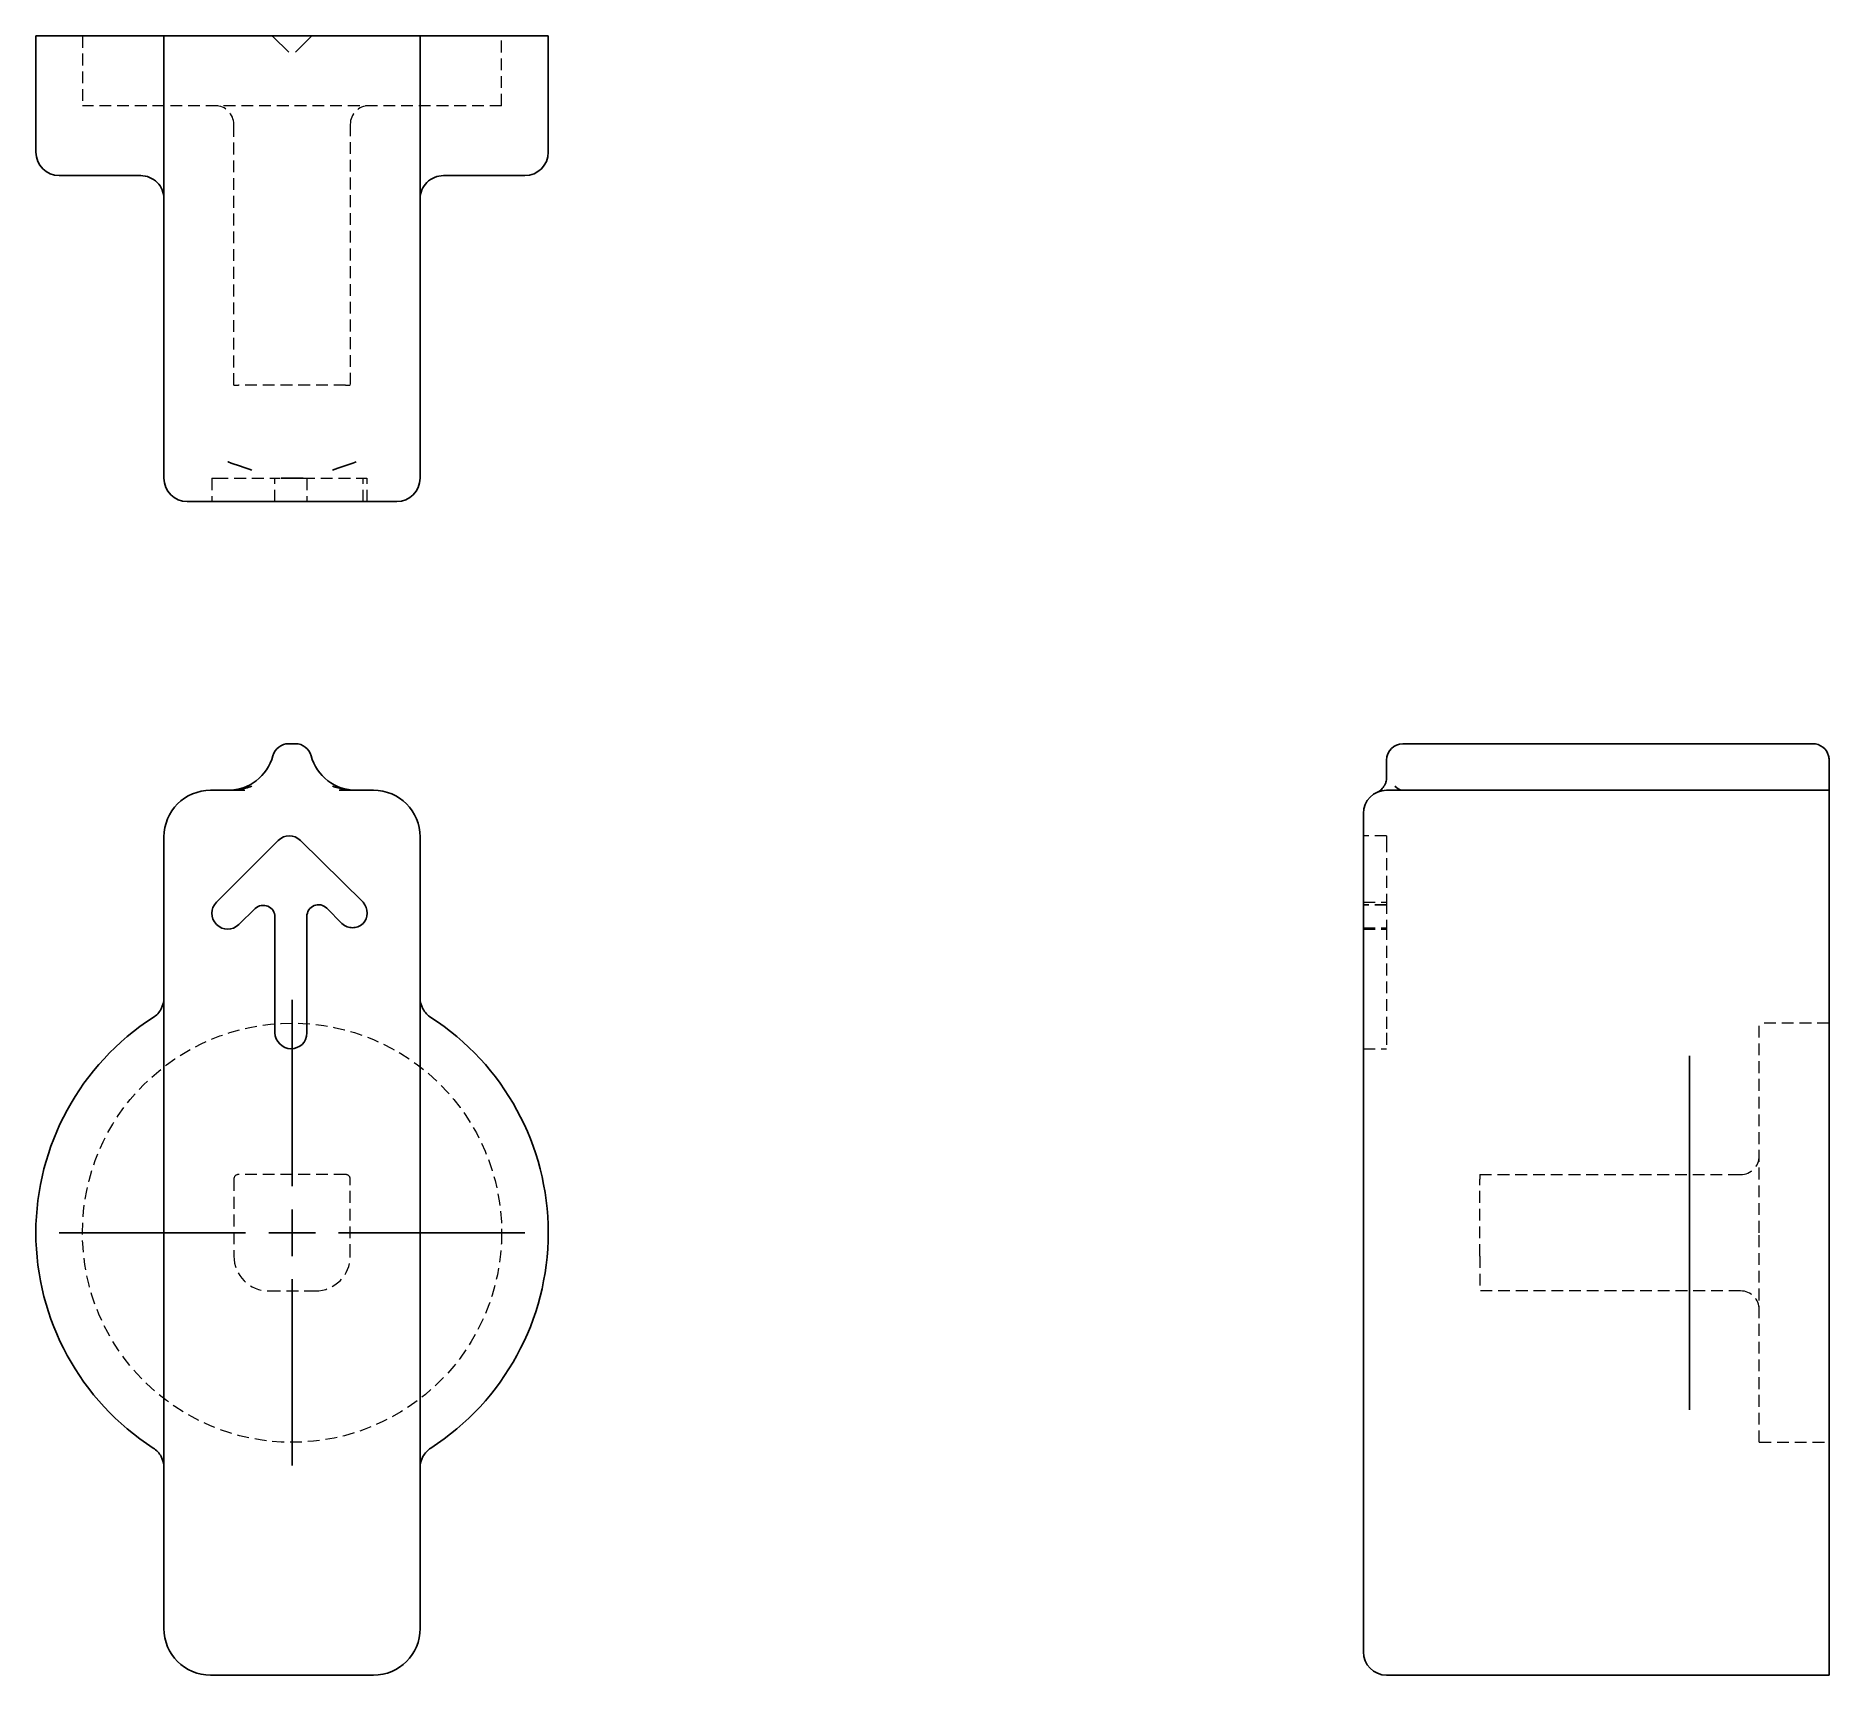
# Model space of a CAD drawing. Header units: millimetres. Extents: x 55 to 248, y 7 to 183.
import ezdxf

# ---------------------------------------------------------------- set-up
doc = ezdxf.new("R2010")
doc.units = ezdxf.units.MM
doc.linetypes.add('HIDDEN', pattern=[1.905, 1.27, -0.635])
doc.layers.add('10', color=7, linetype='Continuous')

# ---------------------------------------------------------------- blocks, each defined once
blk = doc.blocks.new('SW_CENTERMARKSYMBOL_0')
at = {"layer": '10', "color": 0}
for p, q in [((0, 5), (0, 25)), ((0, 0), (0, 2.5)), ((-5, 0), (-25, 0)), ((0, 0), (-2.5, 0)), ((0, 0), (0, -2.5)), ((0, 0), (2.5, 0)), ((5, 0), (25, 0)), ((0, -5), (0, -25))]:
    blk.add_line(p, q, dxfattribs=at)

msp = doc.modelspace()

# ---------------------------------------------------------------- linework, layer by layer
at = {"color": 7, "linetype": 'Continuous', "lineweight": 25}
for p, q in [((55.5, 183), (55.5, 170.5)), ((55.5, 183), (68.1, 183)), ((69.25, 183), (68.1, 183)), ((69.25, 183), (69.25, 135.5)), ((74.25, 183), (69.25, 183)), ((76.12, 183), (74.25, 183)), ((80.81, 183), (76.12, 183)), ((85.19, 183), (80.81, 183)), ((80.95, 182.94), (82.64, 181.25)), ((83.36, 181.25), (85.05, 182.94)), ((89.88, 183), (85.19, 183)), ((91.75, 183), (89.88, 183)), ((96.75, 183), (91.75, 183)), ((96.75, 135.5), (96.75, 183)), ((97.9, 183), (96.75, 183)), ((97.9, 183), (110.5, 183)), ((110.5, 170.5), (110.5, 183)), ((58, 168), (66.75, 168)), ((99.25, 168), (108, 168)), ((81.82, 135.5), (82.64, 135.5)), ((82.64, 135.5), (83.36, 135.5)), ((83.36, 135.5), (84.18, 135.5)), ((71.75, 133), (74.25, 133)), ((74.25, 133), (91.75, 133)), ((91.75, 133), (94.25, 133)), ((83.36, 107), (82.64, 107)), ((246.25, 107), (202.25, 107)), ((200.5, 105.25), (200.5, 103.37)), ((248, 102), (248, 105.25)), ((77.93, 102), (74.25, 102)), ((91.75, 102), (88.07, 102)), ((248, 102), (200.5, 102)), ((248, 97), (248, 102)), ((198, 99.5), (198, 97)), ((69.25, 97), (69.25, 12)), ((74.89, 89.99), (81.51, 96.61)), ((83.9, 96.61), (90.63, 89.99)), ((96.75, 12), (96.75, 97)), ((198, 97), (198, 12)), ((248, 79.72), (248, 97)), ((79.04, 89.3), (77.29, 87.6)), ((88.35, 87.71), (86.72, 89.34)), ((81.17, 75.96), (81.17, 88.4)), ((84.59, 88.46), (84.59, 75.96)), ((248, 77.62), (248, 79.72)), ((248, 77.62), (248, 31.38)), ((233, 73.5), (233, 35.5)), ((248, 29.28), (248, 31.38)), ((248, 12), (248, 29.28)), ((198, 12), (198, 9.5)), ((248, 7), (248, 12)), ((74.25, 7), (91.75, 7)), ((200.5, 7), (248, 7))]:
    msp.add_line(p, q, dxfattribs=at)
at = {"color": 7, "linetype": 'HIDDEN', "lineweight": 18}
for p, q in [((60.5, 183), (60.5, 175.5)), ((105.5, 175.5), (105.5, 183)), ((105.5, 175.5), (60.5, 175.5)), ((76.75, 145.5), (76.75, 173.5)), ((89.25, 173.5), (89.25, 145.5)), ((76.75, 145.5), (77.25, 145.5)), ((88.75, 145.5), (77.25, 145.5)), ((88.75, 145.5), (89.25, 145.5)), ((74.38, 135.5), (74.38, 133)), ((74.89, 135.5), (81.51, 135.5)), ((81.17, 133), (81.17, 135.5)), ((81.51, 135.5), (81.72, 135.5)), ((84.18, 135.5), (90.63, 135.5)), ((84.59, 135.5), (84.59, 133)), ((90.63, 133), (90.63, 135.5)), ((91.06, 133), (91.06, 135.5)), ((200.26, 102.5), (200.29, 102.57)), ((200.5, 97.12), (198, 97.12)), ((200.5, 96.61), (200.5, 89.99)), ((198, 89.99), (200.5, 89.99)), ((200.5, 89.71), (198, 89.71)), ((200.5, 89.65), (198, 89.65)), ((198, 87.25), (200.5, 87.25)), ((198, 87.08), (200.5, 87.08)), ((200.5, 87.2), (200.5, 75.96)), ((240.5, 54.5), (240.5, 77)), ((248, 77), (240.5, 77)), ((198, 74.25), (200.5, 74.25)), ((76.75, 60.25), (76.75, 52)), ((88.75, 60.75), (77.25, 60.75)), ((89.25, 52), (89.25, 60.25)), ((210.5, 60.75), (238.5, 60.75)), ((210.5, 60.75), (210.5, 60.25)), ((210.5, 52), (210.5, 60.25)), ((240.5, 32), (240.5, 54.5)), ((210.5, 52), (210.5, 48.25)), ((80.5, 48.25), (85.5, 48.25)), ((238.5, 48.25), (210.5, 48.25)), ((240.5, 32), (248, 32))]:
    msp.add_line(p, q, dxfattribs=at)
msp.add_circle((83, 54.5), 22.5, dxfattribs=at)
for centre, radius, start, end in [((74.75, 173.5), 2, 0, 90), ((91.25, 173.5), 2, 90, 180), ((238.5, 62.75), 2, 270, 0), ((77.25, 60.25), 0.5, 90, 180), ((88.75, 60.25), 0.5, 0, 90), ((80.5, 52), 3.75, 180, 270), ((85.5, 52), 3.75, 270, 0), ((238.5, 46.25), 2, 0, 90)]:
    msp.add_arc(centre, radius, start, end, dxfattribs=at)
at = {"color": 7, "linetype": 'Continuous', "lineweight": 25}
for centre, radius, start, end in [((58, 170.5), 2.5, 180, 270), ((108, 170.5), 2.5, 270, 0), ((71.75, 135.5), 2.5, 180, 270), ((94.25, 135.5), 2.5, 270, 0), ((82.64, 105.25), 1.75, 90, 164.9739), ((83.36, 105.25), 1.75, 15.0261, 90), ((202.25, 105.25), 1.75, 90, 180), ((246.25, 105.25), 1.75, 15.0261, 90), ((76.12, 107), 5, 270, 344.9739), ((89.88, 107), 5, 195.0261, 270), ((74.25, 97), 5, 90, 180), ((91.75, 97), 5, 0, 90), ((200.5, 99.5), 2.5, 90, 180), ((79.92, 88.4), 1.25, 0, 134.1449), ((85.84, 88.46), 1.25, 45, 180), ((83, 54.5), 27.5, 122.7972, 237.2028), ((83, 54.5), 27.5, 302.7972, 57.2028), ((74.25, 12), 5, 180, 270), ((91.75, 12), 5, 270, 0), ((200.5, 9.5), 2.5, 180, 270)]:
    msp.add_arc(centre, radius, start, end, dxfattribs=at)
for points in [[(80.81, 183), (80.87, 183), (80.91, 182.98), (80.95, 182.94)], [(85.05, 182.94), (85.09, 182.98), (85.13, 183), (85.19, 183)], [(247.94, 105.7), (247.98, 105.55), (248, 105.4), (248, 105.25)], [(81.51, 96.61), (82.19, 97.29), (83.22, 97.29), (83.9, 96.61)], [(74.89, 87.6), (74.21, 88.28), (74.21, 89.31), (74.89, 89.99)], [(90.63, 89.99), (91.2, 89.31), (91.2, 88.28), (90.63, 87.71)], [(77.29, 87.6), (76.6, 86.91), (75.58, 86.91), (74.89, 87.6)], [(89.49, 87.25), (89.15, 87.25), (88.69, 87.37), (88.35, 87.71)], [(90.63, 87.71), (90.29, 87.37), (89.84, 87.25), (89.49, 87.25)], [(82.88, 74.25), (81.96, 74.25), (81.17, 75.05), (81.17, 75.96)], [(84.59, 75.96), (84.59, 74.93), (83.79, 74.25), (82.88, 74.25)]]:
    msp.add_open_spline(points, degree=3, dxfattribs=at)
for points, knots in [([(69.25, 165.5), (69.25, 165.83), (69.18, 166.15), (68.93, 166.76), (68.75, 167.04), (68.29, 167.5), (68.01, 167.68), (67.4, 167.93), (67.08, 168), (66.75, 168)], [0, 0, 0, 0, 0.25, 0.25, 0.5, 0.5, 0.75, 0.75, 1, 1, 1, 1]), ([(99.25, 168), (98.92, 168), (98.6, 167.93), (97.99, 167.68), (97.71, 167.5), (97.25, 167.04), (97.07, 166.76), (96.82, 166.15), (96.75, 165.83), (96.75, 165.5)], [0, 0, 0, 0, 0.25, 0.25, 0.5, 0.5, 0.75, 0.75, 1, 1, 1, 1]), ([(78.67, 136.37), (77.91, 136.64), (77.03, 136.94), (76.13, 137.25), (76.13, 137.25), (76.12, 137.25)], [-0.1006407, -0.1006407, -0.1006407, -0.1006407, -0.0005292, -0.0005292, 0, 0, 0, 0]), ([(89.88, 137.25), (89.87, 137.25), (89.87, 137.25), (88.97, 136.94), (88.09, 136.64), (87.33, 136.37)], [-0.0005292, -0.0005292, -0.0005292, -0.0005292, 0, 0, 0.1001115, 0.1001115, 0.1001115, 0.1001115]), ([(78.67, 102.43), (78.46, 102.36), (77.97, 102.21), (77.17, 102.05), (76.58, 102.02), (76.27, 102.01)], [0, 0, 0, 0, 0.271707, 0.625514, 1, 1, 1, 1]), ([(89.88, 102), (89.87, 102), (89.87, 102), (88.97, 102), (88.09, 102.18), (87.33, 102.43)], [-0.0005292, -0.0005292, -0.0005292, -0.0005292, 0, 0, 0.1001115, 0.1001115, 0.1001115, 0.1001115]), ([(200.3, 102.56), (200.18, 102.38), (199.95, 102.02), (199.7, 101.89), (199.58, 101.83)], [0, 0, 0, 0, 0.493958, 1, 1, 1, 1]), ([(200.29, 102.57), (200.34, 102.67), (200.47, 102.92), (200.49, 103.2), (200.5, 103.37)], [0, 0, 0, 0, 0.407382, 1, 1, 1, 1]), ([(202.25, 102), (202.25, 102), (202.25, 102), (201.94, 102), (201.64, 102.18), (201.37, 102.43)], [-0.0005292, -0.0005292, -0.0005292, -0.0005292, 0, 0, 0.1001115, 0.1001115, 0.1001115, 0.1001115]), ([(68.1, 77.62), (68.45, 77.84), (68.75, 78.16), (69.14, 78.89), (69.25, 79.3), (69.25, 79.72)], [0, 0, 0, 0, 0.5, 0.5, 1, 1, 1, 1]), ([(96.75, 79.72), (96.75, 79.3), (96.86, 78.89), (97.25, 78.16), (97.55, 77.84), (97.9, 77.62)], [0, 0, 0, 0, 0.5, 0.5, 1, 1, 1, 1]), ([(69.25, 29.28), (69.25, 29.7), (69.14, 30.11), (68.75, 30.84), (68.45, 31.16), (68.1, 31.38)], [0, 0, 0, 0, 0.5, 0.5, 1, 1, 1, 1]), ([(97.9, 31.38), (97.55, 31.16), (97.25, 30.84), (96.86, 30.11), (96.75, 29.7), (96.75, 29.28)], [0, 0, 0, 0, 0.5, 0.5, 1, 1, 1, 1])]:
    msp.add_open_spline(points, degree=3, knots=knots, dxfattribs=at)
at = {"color": 7, "linetype": 'HIDDEN', "lineweight": 18}
for points, knots in [([(74.4, 135.5), (74.4, 135.5), (74.36, 135.5), (74.52, 135.5), (74.76, 135.5), (74.89, 135.5)], [0, 0, 0, 0, 0.114064, 0.543471, 1, 1, 1, 1]), ([(90.63, 135.5), (90.77, 135.5), (91.02, 135.5), (91.03, 135.5), (91.04, 135.5)], [0, 0, 0, 0, 0.568062, 1, 1, 1, 1]), ([(199.47, 101.78), (199.62, 101.86), (199.86, 101.98), (200.03, 102.2), (200.09, 102.28)], [0, 0, 0, 0, 0.622643, 1, 1, 1, 1]), ([(200.5, 97.09), (200.5, 97.1), (200.5, 97.14), (200.5, 96.98), (200.5, 96.73), (200.5, 96.61)], [0, 0, 0, 0, 0.1140639, 0.5434707, 1, 1, 1, 1])]:
    msp.add_open_spline(points, degree=3, knots=knots, dxfattribs=at)
for points in [[(200.5, 89.99), (200.5, 89.31), (200.5, 88.28), (200.5, 87.71)], [(200.5, 87.71), (200.5, 87.37), (200.5, 87.25), (200.5, 87.25)], [(200.5, 75.96), (200.5, 74.93), (200.5, 74.25), (200.5, 74.25)]]:
    msp.add_open_spline(points, degree=3, dxfattribs=at)

# ---------------------------------------------------------------- block references
at = {"layer": '10'}
msp.add_blockref('SW_CENTERMARKSYMBOL_0', (83, 54.5), dxfattribs=at)

doc.saveas('drawing.dxf')
